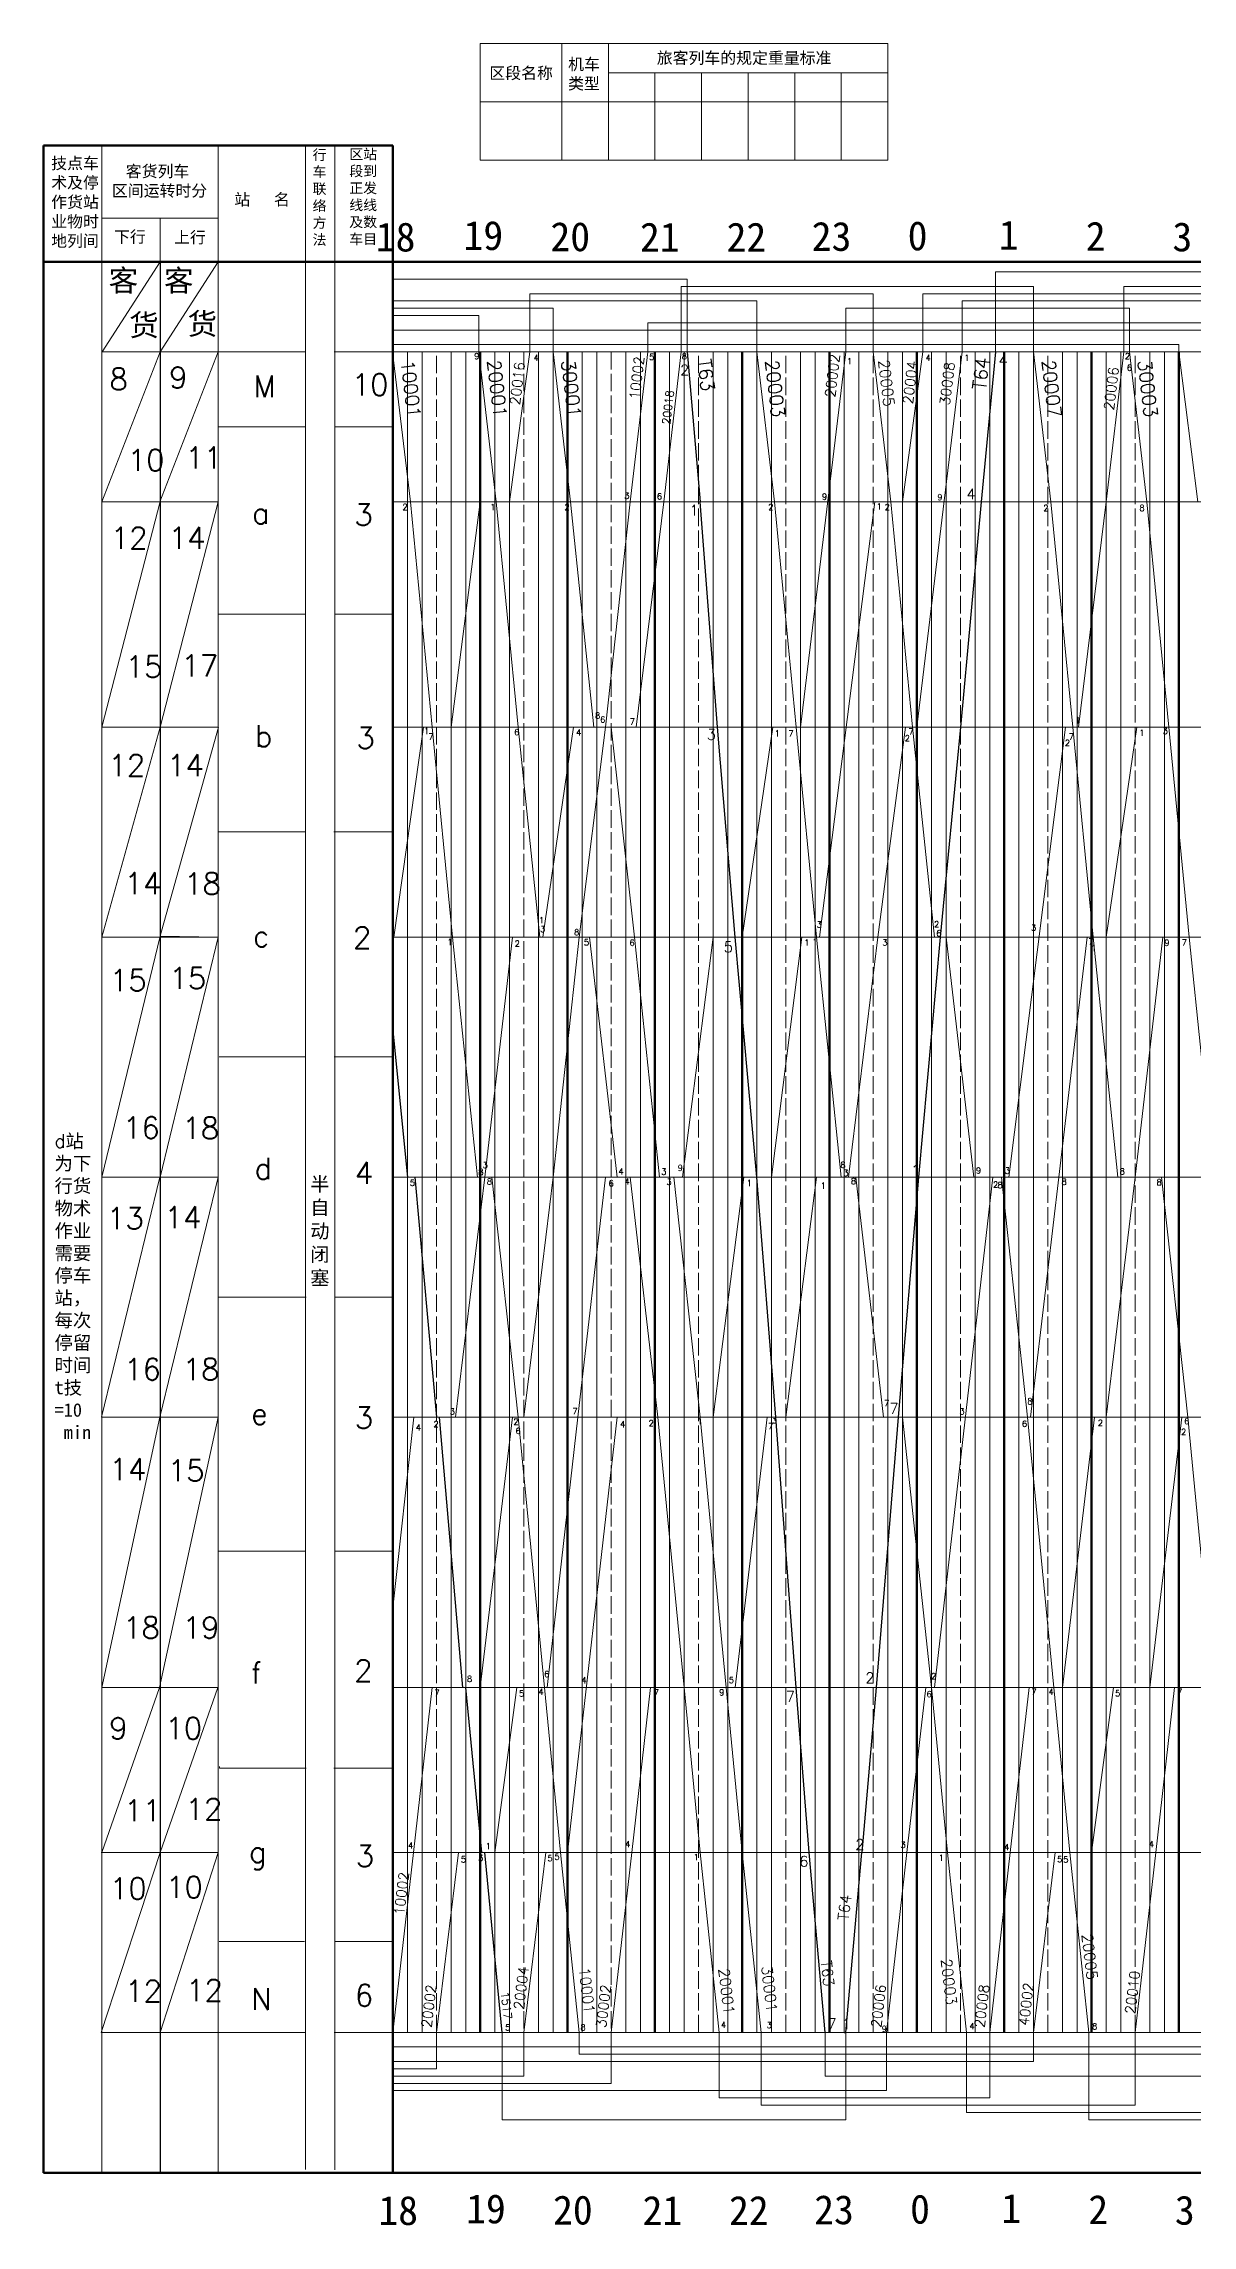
# Model space of a CAD drawing. Header units: millimetres. Extents: x 115 to 2035, y -688 to 879.
# Drawn here: x 115 to 904, y -688 to 811 of the extents above; entities that cross this region are included whole.
import ezdxf

# ---------------------------------------------------------------- set-up
doc = ezdxf.new("R2010")
doc.units = ezdxf.units.MM
doc.linetypes.add('ACAD_ISO02W100', pattern=[15, 12, -3])
doc.layers.get('0').update_dxf_attribs({"color": 3, "lineweight": 120})
for name, color, linetype, lineweight in [('heizi', 7, 'Continuous', 5), ('五定、快运、直达、重载', 5, 'Continuous', 5), ('其它', 7, 'Continuous', 5), ('十分格1', 3, 'Continuous', 20), ('十分格2', 3, 'ACAD_ISO02W100', 20), ('小时格1', 3, 'Continuous', 100), ('小时格2', 3, 'Continuous', 80), ('直通、区段、小运转等', 7, 'Continuous', 5), ('站界线', 3, 'Continuous', 20)]:
    doc.layers.add(name, color=color, linetype=linetype, lineweight=lineweight)
doc.layers.add('文字', color=3, linetype='Continuous')
doc.layers.add('旅客列车、高级专列等', color=1, linetype='Continuous')
doc.styles.add('hz', font='txt.shx')

msp = doc.modelspace()

# ---------------------------------------------------------------- linework, layer by layer
for p, q in [((115, -629), (115, 711)), ((115, -629), (115, -652.1)), ((2035, -652.1), (115, -652.1))]:
    msp.add_line(p, q)
at = {"layer": 'heizi'}
for p, q in [((354.7, 599.2), (1794.3, 599.2)), ((355.1, 496.1), (1795, 496.1)), ((355.5, 341.4), (1794.2, 341.4)), ((355.6, 197.1), (1794.9, 197.1)), ((355.6, 32.1), (1794.5, 32.1)), ((355.4, -132.8), (1795.2, -132.8)), ((354.4, -318.4), (1794.8, -318.4)), ((355, -431.8), (1795, -431.8)), ((354.7, -555.5), (1795, -555.5))]:
    msp.add_line(p, q, dxfattribs=at)
at = {"layer": '五定、快运、直达、重载'}
for p, q in [((354.7, 599.2), (367, 496.1)), ((530, 599.2), (518, 496.1)), ((382, 341.4), (367, 496.1)), ((518, 496.1), (501, 341.4)), ((396, 197.1), (382, 341.4)), ((501, 341.4), (483, 197.1)), ((413, 32.1), (396, 197.1)), ((483, 197.1), (465, 32.1)), ((441, -132.8), (423, 32.1)), ((445, -132.8), (465, 32.1)), ((437, -132.8), (415, -318.4)), ((459, -318.4), (441, -132.8)), ((382, -318.4), (369, -431.8)), ((459, -318.4), (470, -431.8)), ((369, -431.8), (355, -555.5)), ((483, -555.5), (470, -431.8))]:
    msp.add_line(p, q, dxfattribs=at)
at = {"layer": '十分格1'}
for p, q in [((695, 811), (415, 811)), ((415, 811), (415, 731)), ((465, 811), (495, 811)), ((471, 731), (471, 811)), ((471, 811), (503, 811)), ((503, 811), (503, 731)), ((503, 811), (503, 791)), ((695, 731), (695, 811)), ((503, 791), (695, 791)), ((535, 771), (535, 791)), ((567, 771), (567, 791)), ((599, 771), (599, 791)), ((631, 771), (631, 791)), ((663, 771), (663, 791)), ((465, 771), (415, 771)), ((465, 771), (695, 771)), ((535, 731), (535, 771)), ((535, 771), (567, 771)), ((567, 771), (567, 731)), ((599, 731), (599, 771)), ((599, 771), (631, 771)), ((631, 771), (631, 731)), ((663, 731), (663, 771)), ((663, 771), (695, 771)), ((145, 741), (205, 741)), ((155, 661), (155, 741)), ((155, 741), (235, 741)), ((235, 741), (235, 661)), ((235, 741), (295, 741)), ((295, 741), (295, 661)), ((315, 661), (315, 741)), ((415, 731), (695, 731)), ((415, 731), (465, 731)), ((415, 731), (471, 731)), ((503, 731), (535, 731)), ((567, 731), (599, 731)), ((631, 731), (663, 731)), ((235, 691), (155, 691)), ((195, 661), (195, 691)), ((195, 691), (235, 691)), ((115, 661), (145, 661)), ((115, 661), (119, 661)), ((115, 661), (155, 661)), ((155, 661), (155, -651.2)), ((195, 661), (155.3, 599.2)), ((205, 661), (175, 661)), ((235, 661), (195, 661)), ((195, 661), (195, 617.3)), ((235, 661), (195, 599.2)), ((235, 661), (235, -652.1)), ((235, 661), (235, 611)), ((235, 661), (235, 621)), ((235, 661), (235, 599.2)), ((295, 661), (315, 661)), ((295, 661), (295, -649.8)), ((315, 661), (315, -650)), ((195, 599.2), (155, 496.1)), ((155.3, 599.2), (295.1, 599.2)), ((194.9, 496.1), (235, 599.2)), ((314.7, 599.2), (354.7, 599.2)), ((365, 599.2), (365, -555.5)), ((375, -555.5), (375, 599.2)), ((395, -555.5), (395, 599.2)), ((405, -555.5), (405, 599.2)), ((425, -555.5), (425, 599.2)), ((435, 599.2), (435, -555.5)), ((455, -555.5), (455, 599.2)), ((465, 599.2), (465, -555.5)), ((485, 599.2), (485, -555.5)), ((495, -555.5), (495, 599.2)), ((515, 599.2), (515, -555.5)), ((525, -555.5), (525, 599.2)), ((545, -555.5), (545, 599.2)), ((555, 599.2), (555, -555.5)), ((575, -555.5), (575, 599.2)), ((585, 599.2), (585, -555.5)), ((605, 599.2), (605, -555.5)), ((615, -555.5), (615, 599.2)), ((635, 599.2), (635, -555.5)), ((645, -555.5), (645, 599.2)), ((665, -555.5), (665, 599.2)), ((675, 599.2), (675, -555.5)), ((695, -555.5), (695, 599.2)), ((705, 599.2), (705, -555.5)), ((725, 599.2), (725, -555.5)), ((735, -555.5), (735, 599.2)), ((755, 599.2), (755, -555.5)), ((765, -555.5), (765, 599.2)), ((785, -555.5), (785, 599.2)), ((795, 599.2), (795, -555.5)), ((815, -555.5), (815, 599.2)), ((825, 599.2), (825, -555.5)), ((845, 599.2), (845, -555.5)), ((855, -555.5), (855, 599.2)), ((875, 599.2), (875, -555.5)), ((885, -555.5), (885, 599.2)), ((234.9, 547.6), (295.1, 547.6)), ((315.2, 547.6), (354.9, 547.6)), ((154.9, 341.4), (195, 496.3)), ((234.9, 496.1), (154.9, 496.1)), ((155, 496.1), (194.9, 496.1)), ((195, 496.3), (234.9, 496.1)), ((234.9, 496.1), (195.1, 341.4)), ((235.2, 418.9), (295, 418.9)), ((314.9, 418.9), (355.1, 418.9)), ((154.9, 341.4), (235.2, 341.4)), ((155, 197.1), (195, 341.4)), ((235.2, 341.4), (194.8, 197.1)), ((195, 341.4), (235.2, 341.4)), ((295.2, 269.4), (235.2, 269.4)), ((314.4, 269.4), (354.4, 269.4)), ((234.8, 197.1), (154.8, 197.1)), ((155, 32.1), (195, 197.8)), ((195, 197.8), (234.8, 197.1)), ((234.8, 197.1), (195, 32.1)), ((294.9, 114.9), (235.6, 114.9)), ((314.7, 114.9), (354.4, 114.9)), ((154.7, -132.8), (194.8, 32.1)), ((154.8, 32.1), (234.8, 32.1)), ((194.8, 32.1), (234.8, 32.1)), ((234.8, 32.1), (194.8, -132.8)), ((295.3, -50.2), (235.3, -50.2)), ((315.2, -50.2), (355, -50.2)), ((235, -132.8), (154.7, -132.8)), ((155, -318.4), (194.8, -132.8)), ((235, -132.8), (194.7, -318.4)), ((194.8, -132.8), (235, -132.8)), ((235, -224.9), (294.9, -224.9)), ((315.1, -224.9), (355.1, -224.9)), ((154.7, -318.4), (234.7, -318.4)), ((155, -431.8), (194.7, -318.4)), ((194.7, -318.4), (234.7, -318.4)), ((234.7, -318.4), (195, -431.8)), ((235.8, -373.9), (235.8, -372.7)), ((295.4, -373.9), (235.8, -373.9)), ((314.3, -373.9), (355.6, -373.9)), ((234.8, -431.8), (154.5, -431.8)), ((195, -431.8), (154.5, -555.5)), ((195, -555.5), (234.8, -431.8)), ((235.7, -493.1), (294.1, -493.1)), ((315, -493.1), (355.3, -493.1)), ((154.5, -555.5), (294.9, -555.5)), ((154.5, -555.5), (195, -555.5)), ((195, -555.5), (235, -555.5)), ((314.7, -555.5), (355.4, -555.5)), ((235, -652.1), (235, -612.1))]:
    msp.add_line(p, q, dxfattribs=at)
at = {"layer": '十分格1', "lineweight": -3}
msp.add_line((195, 661), (195, -651.7), dxfattribs=at)
at = {"layer": '十分格2'}
for p, q in [((357, 661.1), (357, 661.2)), ((385, -555.5), (385, 599.2)), ((445, 599.2), (445, -555.5)), ((505, 599.2), (505, -555.5)), ((565, -555.5), (565, 599.2)), ((625, -555.5), (625, 599.2)), ((685, -555.5), (685, 599.2)), ((745, -555.5), (745, 599.2)), ((805, -555.5), (805, 599.2)), ((865, -555.5), (865, 599.2))]:
    msp.add_line(p, q, dxfattribs=at)
at = {"layer": '小时格1'}
for p, q in [((115, 661), (115, 741)), ((115, 741), (355, 741)), ((355, 741), (355, 661)), ((355, 661), (115, 661)), ((355, 661), (2035, 661)), ((355, -579), (355, 661)), ((355, 661), (715, 661)), ((715, 599.2), (715, -555.5)), ((355, -572.1), (355, -652.1)), ((355, -652.1), (115, -652.1)), ((355, -652.1), (2035, -652.1))]:
    msp.add_line(p, q, dxfattribs=at)
at = {"layer": '小时格2'}
for p, q in [((415, 599.2), (415, -555.5)), ((475, -555.5), (475, 599.2)), ((535, 599.2), (535, -555.5)), ((535, 599.2), (535, -555.5)), ((595, -555.5), (595, 599.2)), ((655, 599.2), (655, -555.8)), ((775, 599.3), (775, -555.5)), ((835, 599.2), (835, -555.5)), ((835, -555.5), (835, 599.2)), ((895, -555.5), (895, 599.2)), ((895, 599.2), (895, -555.5)), ((115, -629), (115, -629))]:
    msp.add_line(p, q, dxfattribs=at)
at = {"layer": '旅客列车、高级专列等'}
for p, q in [((557, 599.2), (566, 496.1)), ((769, 599.2), (759, 496.1)), ((578, 341.4), (566, 496.1)), ((759, 496.1), (745, 341.4)), ((590, 197.1), (578, 341.4)), ((745, 341.4), (731, 197.1)), ((605, 32.1), (590, 197.1)), ((731, 197.1), (716, 32.1)), ((355, 132.7), (365, 32.1)), ((370, 32.1), (385, -132.8)), ((618, -132.8), (605, 32.1)), ((716, 32.1), (702, -132.8)), ((403, -318.4), (387, -132.8)), ((632, -318.4), (618, -132.8)), ((702, -132.8), (687, -318.4)), ((416, -431.8), (405, -318.4)), ((641, -431.8), (632, -318.4)), ((687, -318.4), (677, -431.8)), ((430, -555.5), (418, -431.8)), ((652, -555.5), (641, -431.8)), ((666, -555.5), (677, -431.8)), ((665, -555.5), (666, -555.5))]:
    msp.add_line(p, q, dxfattribs=at)
at = {"layer": '直通、区段、小运转等'}
for p, q in [((557, 649.2), (355, 649.2)), ((557, 599.2), (557, 649.2)), ((769, 599.2), (769, 654.2)), ((1286, 654.2), (769, 654.2)), ((605, 634.2), (355, 634.2)), ((449, 599.2), (449, 639.2)), ((685, 639.2), (449, 639.2)), ((553, 599.2), (553, 644.2)), ((795, 644.2), (553, 644.2)), ((605, 599.2), (605, 634.2)), ((685, 599.2), (685, 639.2)), ((719, 599.2), (719, 639.2)), ((1055, 639.2), (719, 639.2)), ((746, 599.2), (746, 634.2)), ((1100, 634.2), (746, 634.2)), ((795, 639.2), (795, 644.2)), ((795, 599.2), (795, 639.2)), ((857, 599.2), (857, 644.2)), ((1160, 644.2), (857, 644.2)), ((465, 629.2), (355, 629.2)), ((414, 624.2), (355, 624.2)), ((414, 599.2), (414, 624.2)), ((465, 599.2), (465, 629.2)), ((530, 599.2), (530, 619.2)), ((1635, 619.2), (530, 619.2)), ((666, 599.2), (666, 629.2)), ((861, 629.2), (666, 629.2)), ((861, 599.2), (861, 629.2)), ((1005, 614.2), (355, 614.2)), ((355, 599.2), (355, 609.2)), ((895, 604.2), (355, 604.2)), ((895, 599.2), (895, 604.2)), ((426, 496.1), (414, 599.2)), ((435, 496.1), (449, 599.2)), ((477, 496.1), (465, 599.2)), ((541, 496.1), (553, 599.2)), ((617, 496.1), (605, 599.2)), ((635, 341.4), (666, 599.2)), ((697, 496.1), (685, 599.2)), ((719, 599.2), (705, 496.1)), ((746, 599.2), (715, 341.4)), ((745, 599.2), (746, 599.2)), ((807, 496.1), (795, 599.2)), ((845, 496.1), (857, 599.2)), ((855, 599.2), (857, 599.2)), ((873, 496.1), (861, 599.2)), ((395, 341.4), (415, 496.1)), ((441, 341.4), (426, 496.1)), ((493, 341.4), (477, 496.1)), ((541, 496.1), (522, 341.4)), ((632, 341.4), (617, 496.1)), ((686, 496.1), (648, 197.1)), ((685, 496.1), (686, 496.1)), ((712, 341.4), (697, 496.1)), ((822, 341.4), (807, 496.1)), ((845, 496.1), (826, 341.4)), ((888, 341.4), (873, 496.1)), ((355.6, 197.1), (376, 341.4)), ((456, 197.1), (441, 341.4)), ((458, 197.1), (479, 341.4)), ((521, 197.1), (505, 341.4)), ((616, 341.4), (595, 197.1)), ((615, 341.4), (616, 341.4)), ((646, 197.1), (632, 341.4)), ((688, 197.1), (707, 341.4)), ((705, 341.4), (707, 341.4)), ((727, 197.1), (712, 341.4)), ((817, 341.4), (778, 32.1)), ((815, 341.4), (817, 341.4)), ((836, 197.1), (822, 341.4)), ((825, 341.4), (826, 341.4)), ((845, 197.1), (866, 341.4)), ((902, 197.1), (888, 341.4)), ((418, 32.1), (437, 197.1)), ((457, 197.1), (459, 197.1)), ((509, 32.1), (490, 197.1)), ((538, 32.1), (521, 197.1)), ((554, 32.1), (575, 197.1)), ((636, 197.1), (615, 32.1)), ((635, 197.1), (636, 197.1)), ((663, 32.1), (646, 197.1)), ((646, 197.1), (648, 197.1)), ((688, 197.1), (668, 32.1)), ((754, 32.1), (735, 197.1)), ((793, -132.8), (832, 197.1)), ((835, 197.1), (836, 197.1)), ((853, 32.1), (836, 197.1)), ((865, 32.1), (884, 197.1)), ((919, 32.1), (902, 197.1)), ((418, 32.1), (398, -132.8)), ((413, 32.1), (418, 32.1)), ((501, 32.1), (482, -132.8)), ((537, -132.8), (518, 32.1)), ((566, -132.8), (548, 32.1)), ((555, 32.1), (554, 32.1)), ((596, 32.1), (575, -132.8)), ((646, 32.1), (625, -132.8)), ((645, 32.1), (646, 32.1)), ((663, 32.1), (668, 32.1)), ((692, -132.8), (673, 32.1)), ((727, -318.4), (767, 32.1)), ((755, 32.1), (754, 32.1)), ((765, 32.1), (767, 32.1)), ((791, -132.8), (773, 32.1)), ((845, 32.1), (853, 32.1)), ((865, 32.1), (845, -132.8)), ((901, -132.8), (883, 32.1)), ((355, -263.8), (369.4, -132.8)), ((355.4, -132.8), (369.4, -132.8)), ((387, -132.8), (389, -132.8)), ((482, -132.8), (461, -318.4)), ((509, -132.8), (475, -431.8)), ((485, -132.8), (481, -132.8)), ((485, -132.8), (487, -132.8)), ((515, -132.8), (519, -132.8)), ((555, -318.4), (537, -132.8)), ((584, -318.4), (566, -132.8)), ((612, -132.8), (590, -318.4)), ((605, -132.8), (612, -132.8)), ((705, -132.8), (725, -318.4)), ((809, -318.4), (791, -132.8)), ((791, -132.8), (793, -132.8)), ((815, -318.4), (837, -132.8)), ((875, -132.8), (881, -132.8)), ((919, -318.4), (901, -132.8)), ((440, -318.4), (425, -431.8)), ((465, -318.4), (461, -318.4)), ((532, -318.4), (519, -431.8)), ((545, -318.4), (537, -318.4)), ((566, -431.8), (555, -318.4)), ((595, -431.8), (584, -318.4)), ((595, -318.4), (590, -318.4)), ((721, -318.4), (708, -431.8)), ((715, -318.4), (721, -318.4)), ((736, -431.8), (725, -318.4)), ((725, -318.4), (727, -318.4)), ((779, -431.8), (792, -318.4)), ((820, -431.8), (809, -318.4)), ((879, -431.8), (892, -318.4)), ((895, -318.4), (899, -318.4)), ((385, -431.8), (389, -431.8)), ((385, -555.5), (400, -431.8)), ((445, -555.5), (460, -431.8)), ((505, -555.5), (519, -431.8)), ((579, -555.5), (566, -431.8)), ((595, -431.8), (608, -555.5)), ((694, -555.5), (708, -431.8)), ((749, -555.5), (736, -431.8)), ((765, -555.5), (779, -431.8)), ((820, -431.8), (833, -555.5)), ((865, -555.5), (879, -431.8)), ((354.7, -555.5), (354.7, -560.5)), ((354.7, -565.5), (995, -565.5)), ((385, -555.5), (385, -575.5)), ((430, -555.5), (430, -615.5)), ((445, -555.5), (445, -585.5)), ((483, -555.5), (483, -570.5)), ((505, -555.5), (505, -590.5)), ((579, -555.5), (579, -600.5)), ((608, -555.5), (608, -605.5)), ((652, -555.5), (652, -585.5)), ((666, -555.5), (666, -615.5)), ((694, -555.5), (694, -595.5)), ((749, -555.5), (749, -610.5)), ((765, -555.5), (765, -600.5)), ((795, -555.5), (795, -575.5)), ((833, -555.5), (833, -615.5)), ((865, -555.5), (865, -605.5)), ((385, -580.5), (354.8, -580.5)), ((795, -575.5), (355, -575.5)), ((385, -575.5), (385, -580.5)), ((483, -570.5), (1583, -570.5)), ((445, -585.5), (355, -585.5)), ((505, -590.5), (355, -590.5)), ((694, -595.5), (355, -595.5)), ((1091, -585.5), (652, -585.5)), ((765, -600.5), (579, -600.5)), ((865, -605.5), (608, -605.5)), ((1035, -610.5), (749, -610.5)), ((666, -615.5), (430, -615.5)), ((1115, -615.5), (833, -615.5))]:
    msp.add_line(p, q, dxfattribs=at)
at = {"layer": '直通、区段、小运转等', "color": 6}
for p, q in [((895, 599.2), (908, 496.1)), ((875, -318.4), (897, -132.8)), ((835, -431.8), (850, -318.4)), ((795, -555.5), (810, -431.8))]:
    msp.add_line(p, q, dxfattribs=at)
at = {"layer": '站界线'}
for p, q in [((355, 661), (355, 656)), ((355, 661), (355, 611)), ((355, 611), (355, 565)), ((355, 505), (355, 433)), ((355, 409), (355, 357)), ((355, 291), (355, 245)), ((355, 165), (355, 125)), ((355, 125), (355, 45)), ((355, 45), (355, 5)), ((355, 45), (355, 25)), ((355, 25.9), (355, -40.1)), ((355, -40.1), (355, -112.1)), ((355, -184.1), (355, -256.1)), ((355, -328.1), (355, -394.1))]:
    msp.add_line(p, q, dxfattribs=at)

# ---------------------------------------------------------------- texts
at = {"layer": '五定、快运、直达、重载', "style": 'hz'}
for s, width, gutter_width, heights, insert, char_height, attachment_point, rotation in [('10001', 76.155, 46.3, [0], (369.6, 594), 9.27, 1, 276.7373), ('10002', 57.122, 34.8, [6.95], (524.2, 566.1), 6.95, 7, 83.2627), ('10002', 57.122, 34.8, [6.95], (362.6, -475.3), 6.95, 7, 83.2627), ('10001', 60.924, 37.1, [0], (490, -510.4), 7.42, 1, 276.7373)]:
    msp.add_mtext_dynamic_manual_height_columns(s, width=width, gutter_width=gutter_width, heights=heights, dxfattribs=dict(at, insert=insert, char_height=char_height, attachment_point=attachment_point, rotation=rotation))
at = {"layer": '五定、快运、直达、重载', "color": 18, "true_color": 0x000000, "char_height": 4.16, "attachment_point": 1, "style": 'hz'}
for s, insert in [('9', (410.8, 598.3)), ('4', (451.6, 597.2)), ('8', (553.4, 598.3)), ('1', (666.8, 594.9)), ('4', (720.9, 597.1)), ('1', (747.5, 597.2)), ('2', (857.8, 598.3)), ('6', (859.2, 590.4)), ('6', (536.3, 502)), ('9', (649.7, 501.8)), ('1', (687.2, 495.1)), ('9', (729, 501.4)), ('1', (421.8, 494.6)), ('2', (472.8, 494.6)), ('2', (612.8, 494.6)), ('2', (692.8, 494.6)), ('2', (801.8, 494)), ('8', (867.8, 494)), ('8', (493.8, 351.4)), ('7', (517.6, 347.2)), ('1', (823.8, 348.1)), ('1', (376.4, 340.8)), ('6', (438.2, 340)), ('4', (480.8, 339.7)), ('1', (617.2, 339.2)), ('7', (626.6, 339)), ('2', (706.6, 335.8)), ('7', (709.2, 340.5)), ('2', (816.6, 332.6)), ('7', (819.3, 336.9)), ('1', (867.8, 339.6)), ('3', (883.8, 340.8)), ('1', (455.2, 210.8)), ('3', (456.1, 204.7)), ('5', (486.2, 195.6)), ('6', (517.5, 195.3)), ('1', (637.5, 195.4)), ('1', (643.1, 195.9)), ('3', (646, 207.8)), ('3', (691.2, 195.4)), ('2', (726.7, 208)), ('3', (793.3, 205.6)), ('7', (832.7, 196.1)), ('9', (884.9, 195.3)), ('7', (896.9, 195.5)), ('2', (438.6, 194.7)), ('1', (834.8, 191.7)), ('3', (416.6, 42.5)), ('6', (503.1, 30)), ('4', (509.9, 38.2)), ('4', (514.1, 31.2)), ('3', (539.3, 38)), ('3', (542.9, 31)), ('9', (550.6, 40.6)), ('1', (598, 30.2)), ('8', (662.4, 42.7)), ('3', (664.4, 37.1)), ('8', (669.6, 31.5)), ('9', (755.5, 38.8)), ('3', (775.3, 38.7)), ('8', (814.3, 31.1)), ('8', (854.2, 38.2)), ('8', (879.6, 30.7)), ('1', (648.8, 28.4)), ('2', (767.2, 29.1)), ('8', (770.3, 28.8)), ('8', (790.8, -119.8)), ('3', (394, -126.8)), ('7', (478.2, -126.5)), ('1', (564, -133.4)), ('7', (692.4, -121)), ('3', (744.2, -126.7)), ('2', (839.2, -134.6)), ('6', (898.5, -133.4)), ('4', (370.7, -137.7)), ('4', (511.1, -135.6)), ('2', (530.6, -134.9)), ('7', (612.6, -136.8)), ('6', (787.1, -135.2)), ('2', (896.4, -140.8)), ('6', (458.8, -307.2)), ('4', (484.5, -311.5)), ('5', (585.7, -311.3)), ('2', (724.7, -308.6)), ('5', (441.6, -320.6)), ('7', (534.2, -319.8)), ('9', (579.1, -319.8)), ('6', (721.5, -321)), ('7', (793.6, -319.5)), ('4', (805.4, -319.4)), ('5', (851.1, -320.4)), ('7', (893.6, -319.5)), ('5', (401.7, -434.5)), ('5', (461.1, -433.7)), ('4', (514.5, -424)), ('1', (561.5, -433)), ('3', (703.7, -424.6)), ('1', (729.9, -433.4)), ('4', (774.9, -426.2)), ('5', (811.3, -434.4)), ('5', (815.5, -434.6)), ('4', (874.2, -424)), ('4', (580.3, -548.2)), ('3', (611.7, -548.4)), ('9', (690.8, -551)), ('4', (751.1, -549.1)), ('8', (835.3, -549.3))]:
    msp.add_mtext_dynamic_manual_height_columns(s, width=22.952, gutter_width=20.8, heights=[0], dxfattribs=dict(at, insert=insert))
at = {"layer": '五定、快运、直达、重载', "color": 18, "true_color": 0x000000, "style": 'hz'}
for s, width, gutter_width, heights, insert, char_height, attachment_point, rotation in [('20001', 76.155, 46.3, [9.27], (428.8, 594.2), 9.27, 1, 276.7373), ('20016', 57.122, 34.8, [4.58], (442.1, 562.3), 6.95, 7, 83.2627), ('30001', 76.155, 46.3, [9.27], (479.8, 594.2), 9.27, 1, 276.7373), ('20003', 76.155, 46.3, [9.27], (619.8, 594.2), 9.27, 1, 276.7373), ('20002', 57.122, 34.8, [4.58], (658.6, 567.7), 6.95, 7, 83.2627), ('20005', 62.112, 37.8, [7.56], (695.9, 594.3), 7.56, 1, 276.7373), ('20004', 57.122, 34.8, [4.58], (712, 563), 6.95, 7, 83.2627), ('30008', 57.122, 34.8, [4.58], (737.5, 562.2), 6.95, 7, 83.2627), ('20007', 76.155, 46.3, [9.27], (809.8, 594.2), 9.27, 1, 276.7373), ('20006', 57.122, 34.8, [4.58], (850.2, 558.8), 6.95, 7, 83.2627), ('30003', 76.155, 46.3, [9.27], (875.8, 594.2), 9.27, 1, 276.7373), ('20018', 45.178, 27.5, [3.62], (545.3, 549), 5.5, 7, 83.2627), ('20005', 60.924, 37.1, [7.42], (835.5, -487.3), 7.42, 1, 276.7373), ('20003', 60.924, 37.1, [7.42], (738.8, -504.5), 7.42, 1, 276.7373), ('20002', 57.122, 34.8, [4.58], (381.3, -552.6), 6.95, 7, 83.2627), ('20004', 57.122, 34.8, [4.58], (444.8, -540.2), 6.95, 7, 83.2627), ('30002', 57.122, 34.8, [4.58], (501.3, -552.6), 6.95, 7, 83.2627), ('20001', 60.924, 37.1, [7.42], (586, -511), 7.42, 1, 276.7373), ('30001', 60.924, 37.1, [7.42], (615.4, -509.4), 7.42, 1, 276.7373), ('20006', 57.122, 34.8, [4.58], (690.3, -552.6), 6.95, 7, 83.2627), ('20008', 57.122, 34.8, [4.58], (761.3, -552.6), 6.95, 7, 83.2627), ('20010', 57.122, 34.8, [4.58], (864.7, -543.2), 6.95, 7, 83.2627)]:
    msp.add_mtext_dynamic_manual_height_columns(s, width=width, gutter_width=gutter_width, heights=heights, dxfattribs=dict(at, insert=insert, char_height=char_height, attachment_point=attachment_point, rotation=rotation))
at = {"layer": '五定、快运、直达、重载', "char_height": 4.16, "attachment_point": 1, "style": 'hz'}
for s, heights, insert in [('5', [0], (531, 597.8)), ('2', [3.07], (361.5, 494.7)), ('3', [0], (513.9, 502.4)), ('6', [0], (497.3, 348.6)), ('7', [0], (379.3, 336.9)), ('1', [0], (392.3, 195.8)), ('8', [0], (479.4, 202.5)), ('8', [0], (413.6, 37.8)), ('8', [0], (419.5, 31.2)), ('2', [0], (437.7, -133.8)), ('6', [0], (439.2, -140.1)), ('7', [0], (383.5, -320.2)), ('4', [0], (455, -319.4)), ('4', [0], (365.3, -424.9)), ('5', [0], (465.9, -432.7)), ('8', [0], (483.8, -550))]:
    msp.add_mtext_dynamic_manual_height_columns(s, width=22.952, gutter_width=20.8, heights=heights, dxfattribs=dict(at, insert=insert))
at = {"layer": '五定、快运、直达、重载', "color": 6, "insert": (791.7, -551.3), "char_height": 6.95, "attachment_point": 7, "rotation": 83.2627, "style": 'hz'}
msp.add_mtext_dynamic_manual_height_columns('40002', width=57.122, gutter_width=34.8, heights=[3.55], dxfattribs=at)
at = {"layer": '其它', "style": 'hz'}
for s, width, gutter_width, heights, insert, char_height, attachment_point in [('\\pxt3;{\\C256;\\c0;d\\fSimSun|b0|i0|c134|p2;站为下行货物术作业需要停车站，每次停留时间t技=10   min}', 30.971, 46.2, [242.7], (122.5, 61.6), 9.238, 1), ('{\\fSimSun|b0|i0|c134|p2;\\C256;\\c0;半自动闭塞}', 19.968, 48.3, [231.3], (304.8, -5.2), 9.656, 5)]:
    msp.add_mtext_dynamic_manual_height_columns(s, width=width, gutter_width=gutter_width, heights=heights, dxfattribs=dict(at, insert=insert, char_height=char_height, attachment_point=attachment_point))
at = {"layer": '十分格1', "char_height": 14.843, "attachment_point": 1, "style": 'hz'}
for s, insert in [('{\\fSimSun|b0|i0|c134|p2;\\C256;\\c0;客}', (159.7, 655.7)), ('{\\fSimSun|b0|i0|c134|p2;\\C256;\\c0;客}', (197.7, 655.6)), ('{\\fSimSun|b0|i0|c134|p2;\\C256;\\c0;货}', (173.8, 625)), ('{\\fSimSun|b0|i0|c134|p2;\\C256;\\c0;货}', (213.9, 625.9)), ('{\\C256;\\c0;8}', (160.2, 588)), ('{\\C256;\\c0;9}', (201.1, 589)), ('{\\C256;\\c0;M}', (259.1, 582.9)), ('{\\C256;\\c0;10}', (326.6, 584.1)), ('{\\C256;\\c0;10}', (172.6, 532.2)), ('{\\C256;\\c0;11}', (212.3, 533.9)), ('{\\C256;\\c0;a}', (258.1, 495.9)), ('{\\C256;\\c0;3}', (328.4, 494.7)), ('{\\C256;\\c0;12}', (161, 478.8)), ('{\\C256;\\c0;14}', (200.8, 478.8)), ('{\\C256;\\c0;15}', (171.2, 390.3)), ('{\\C256;\\c0;17}', (209.5, 391.1)), ('{\\C256;\\c0;b}', (260.1, 342.6)), ('{\\C256;\\c0;3}', (329.8, 341.4)), ('{\\C256;\\c0;12}', (159.4, 322.5)), ('{\\C256;\\c0;14}', (199.7, 322.5)), ('{\\C256;\\c0;14}', (170.5, 241.4)), ('{\\C256;\\c0;18}', (211.4, 241.3)), ('{\\C256;\\c0;c}', (258.8, 205.3)), ('{\\C256;\\c0;2}', (327.5, 204.1)), ('{\\C256;\\c0;15}', (160.4, 174.9)), ('{\\C256;\\c0;15}', (201.3, 176.3)), ('{\\C256;\\c0;16}', (169.4, 73.5)), ('{\\C256;\\c0;18}', (210.2, 73.3)), ('{\\C256;\\c0;d}', (259.8, 45.5)), ('{\\C256;\\c0;4}', (328.7, 42.5)), ('{\\C256;\\c0;13}', (158.4, 11.3)), ('{\\C256;\\c0;14}', (198, 11.9)), ('{\\C256;\\c0;16}', (170.2, -92.4)), ('{\\C256;\\c0;18}', (210.4, -92.4)), ('{\\C256;\\c0;e}', (257.5, -122.9)), ('{\\C256;\\c0;3}', (328.7, -125.7)), ('{\\C256;\\c0;14}', (160.2, -161.1)), ('{\\C256;\\c0;15}', (200.2, -162)), ('{\\C256;\\c0;18}', (169.5, -269.9)), ('{\\C256;\\c0;19}', (210.4, -269.9)), ('{\\C256;\\c0;2}', (328.3, -299.5)), ('{\\C256;\\c0;f}', (257.4, -301)), ('{\\C256;\\c0;9}', (160, -339.1)), ('{\\C256;\\c0;10}', (198.5, -339.1)), ('{\\C256;\\c0;11}', (170.3, -395.6)), ('{\\C256;\\c0;12}', (212.4, -394.7)), ('{\\C256;\\c0;g}', (256, -424)), ('{\\C256;\\c0;3}', (329.4, -426.8)), ('{\\C256;\\c0;10}', (160.4, -449.2)), ('{\\C256;\\c0;10}', (199, -448.3)), ('{\\C256;\\c0;12}', (170.9, -519.7)), ('{\\C256;\\c0;12}', (212.8, -519.1)), ('{\\C256;\\c0;6}', (328.8, -522.6)), ('{\\C256;\\c0;N}', (257.5, -525.1))]:
    msp.add_mtext_dynamic_manual_height_columns(s, width=54.37, gutter_width=74.2, heights=[0], dxfattribs=dict(at, insert=insert))
at = {"layer": '文字'}
for s, insert, char_height, width, attachment_point in [('{\\fSimHei|b0|i0|c134|p2;区段名称}', (421.2, 794.8), 8, 58.4, 1), ('{\\fSimHei|b0|i0|c134|p2;机车类型}', (475.3, 800.9), 8, 28.114, 1), ('{\\fSimHei|b0|i0|c134|p2;旅客列车的规定重量标准}', (536.2, 805.2), 8, 136.114, 1), ('{\\fSimHei|b0|i0|c134|p2;行车联络方法}', (299.8, 738.1), 7, 17.733, 1), ('{\\fSimHei|b0|i0|c134|p2;区站段到正发线线及数车目}', (325, 738.6), 7, 23.766, 1), ('{\\fSimHei|b0|i0|c134|p2;\\H1.143x;技点车术及停作货站业物时地列间}', (120.2, 701.7), 7, 36.439, 4), ('{\\fSimHei|b0|i0|c134|p2;  \\H1.143x;客货列车   区间运转时分}', (161.9, 727.3), 7, 75.133, 1), ('{\\fSimHei|b0|i0|c134|p2;站   名}', (246, 707.9), 8, 58.4, 1), ('{\\fSimHei|b0|i0|c134|p2;下行}', (163.4, 682.3), 8, 23.766, 1), ('{\\fSimHei|b0|i0|c134|p2;上行}', (204.6, 681.9), 8, 23.766, 1), ('{\\fSimSun|b0|i0|c134|p2;18}', (343.2, 688.2), 20, 48.079, 1), ('{\\fSimSun|b0|i0|c134|p2;19}', (403.5, 689.2), 20, 48.079, 1), ('{\\fSimSun|b0|i0|c134|p2;20}', (463.2, 688.4), 20, 48.079, 1), ('{\\fSimSun|b0|i0|c134|p2;21}', (524.7, 688.1), 20, 48.079, 1), ('{\\fSimSun|b0|i0|c134|p2;22}', (584.2, 688.1), 20, 48.079, 1), ('{\\fSimSun|b0|i0|c134|p2;23}', (642.7, 688.6), 20, 48.079, 1), ('{\\fSimSun|b0|i0|c134|p2;0}', (708.6, 689), 20, 48.079, 1), ('{\\fSimSun|b0|i0|c134|p2;1}', (771.2, 689.5), 20, 48.079, 1), ('{\\fSimSun|b0|i0|c134|p2;2}', (831, 688.7), 20, 48.079, 1), ('{\\fSimSun|b0|i0|c134|p2;3}', (890.5, 688.3), 20, 48.079, 1), ('{\\fSimSun|b0|i0|c134|p2;18}', (345, -667.8), 20, 48.079, 1), ('{\\fSimSun|b0|i0|c134|p2;19}', (405.3, -666.7), 20, 48.079, 1), ('{\\fSimSun|b0|i0|c134|p2;20}', (465, -667.5), 20, 48.079, 1), ('{\\fSimSun|b0|i0|c134|p2;21}', (526.5, -667.8), 20, 48.079, 1), ('{\\fSimSun|b0|i0|c134|p2;22}', (585.9, -667.8), 20, 48.079, 1), ('{\\fSimSun|b0|i0|c134|p2;23}', (644.4, -667.3), 20, 48.079, 1), ('{\\fSimSun|b0|i0|c134|p2;0}', (710.3, -666.9), 20, 48.079, 1), ('{\\fSimSun|b0|i0|c134|p2;1}', (772.9, -666.4), 20, 48.079, 1), ('{\\fSimSun|b0|i0|c134|p2;2}', (832.7, -667.2), 20, 48.079, 1), ('{\\fSimSun|b0|i0|c134|p2;3}', (892.2, -667.6), 20, 48.079, 1)]:
    msp.add_mtext(s, dxfattribs=dict(at, insert=insert, char_height=char_height, width=width, attachment_point=attachment_point))
at = {"layer": '旅客列车、高级专列等', "attachment_point": 1, "style": 'hz'}
for s, width, gutter_width, insert, char_height in [('2', 40.272, 36.5, (552.3, 590.4), 7.3), ('4', 40.272, 36.5, (771, 596.9), 7.3), ('4', 40.272, 36.5, (749, 505.2), 7.3), ('1', 40.272, 36.5, (558.8, 494), 7.3), ('3', 40.272, 36.5, (570.6, 340), 7.3), ('6', 23.025, 20.9, (728.2, 201.8), 4.18), ('5', 40.272, 36.5, (582.3, 194), 7.3), ('5', 22.952, 20.8, (366.6, 30.4), 4.16), ('1', 40.272, 36.5, (710.9, 40.4), 7.3), ('3', 18.607, 16.9, (615.7, -133.6), 3.37), ('7', 40.272, 36.5, (696, -123.1), 7.3), ('2', 22.952, 20.8, (382.8, -135.5), 4.16), ('8', 22.952, 20.8, (405.8, -310.5), 4.16), ('2', 40.272, 36.5, (679.5, -308.3), 7.3), ('7', 40.272, 36.5, (624.9, -321.1), 7.3), ('3', 22.952, 20.8, (413.4, -433.6), 4.16), ('1', 22.952, 20.8, (418.7, -425.4), 4.16), ('6', 40.272, 36.5, (634.2, -434.3), 7.3), ('2', 40.272, 36.5, (672.6, -422.8), 7.3), ('5', 22.952, 20.8, (432.1, -550), 4.16), ('7', 40.272, 36.5, (653.5, -546), 7.3), ('1', 40.272, 36.5, (663.3, -546), 7.3)]:
    msp.add_mtext_dynamic_manual_height_columns(s, width=width, gutter_width=gutter_width, heights=[0], dxfattribs=dict(at, insert=insert, char_height=char_height))
at = {"layer": '旅客列车、高级专列等', "style": 'hz'}
for s, width, gutter_width, insert, char_height, attachment_point, rotation in [('T63', 34.706, 46.3, (573.4, 594.8), 9.27, 1, 276.7373), ('T64', 34.706, 46.3, (755.7, 596), 9.27, 3, 83.2627), ('T64', 27.764, 37.1, (662.6, -460.4), 7.42, 3, 83.2627), ('T63', 27.764, 37.1, (656.2, -505.7), 7.42, 1, 276.7373), ('1517', 20.709, 27.7, (434.6, -527.3), 5.53, 1, 276.7373)]:
    msp.add_mtext_dynamic_manual_height_columns(s, width=width, gutter_width=gutter_width, heights=[0], dxfattribs=dict(at, insert=insert, char_height=char_height, attachment_point=attachment_point, rotation=rotation))

doc.saveas('drawing.dxf')
